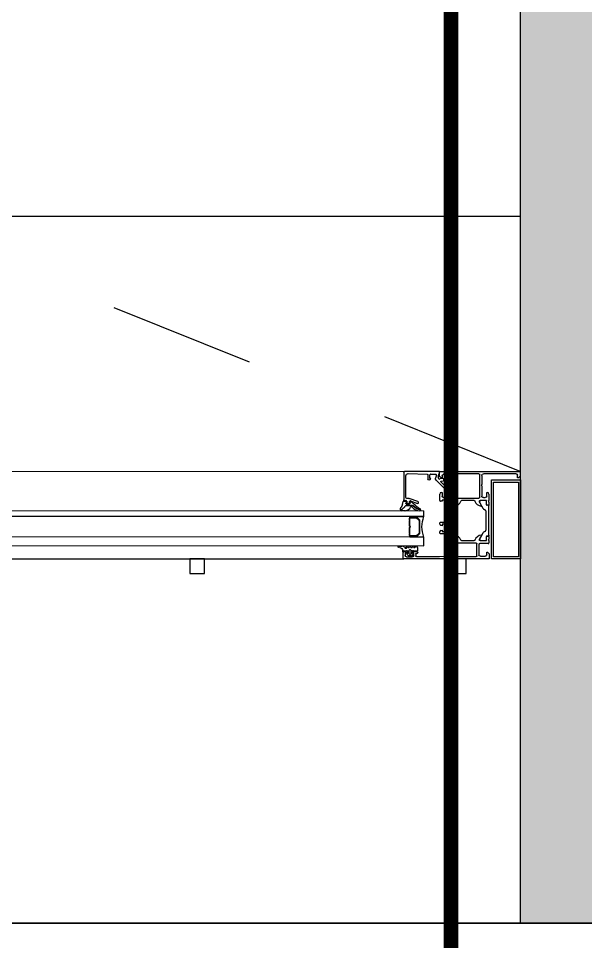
# Model space of a CAD drawing. Header units: metres. Extents: x 493 to 630, y -132 to -15.
# Drawn here: x 564.726 to 565.115, y -92.807 to -92.174 of the extents above; entities that cross this region are included whole.
import ezdxf

# ---------------------------------------------------------------- set-up
doc = ezdxf.new("R2010")
doc.units = ezdxf.units.M
doc.header["$MEASUREMENT"] = 0
doc.header["$PDMODE"] = 3
doc.linetypes.add('HIDDEN2', pattern=[0.1875, 0.125, -0.0625])
for name, color, linetype in [('a_caramida', 2, 'Continuous'), ('a_cote_50', 9, 'Continuous'), ('a_gipscarton', 41, 'Continuous'), ('a_pereti_hasuri', 253, 'Continuous'), ('a_punctat', 40, 'HIDDEN2'), ('a_sticla', 4, 'Continuous'), ('a_tamplarie_ferestre', 6, 'Continuous'), ('a_vederi', 74, 'Continuous'), ('a_vederi subtiri', 124, 'Continuous')]:
    doc.layers.add(name, color=color, linetype=linetype)
doc.styles.get("Standard").update_dxf_attribs({"font": 'ARIALN.TTF'})
doc.dimstyles.new('50 cote', dxfattribs={"dimtxt": 0.09, "dimasz": 0.06, "dimexe": 0, "dimexo": 0, "dimgap": 0.018, "dimtad": 1, "dimdec": 1, "dimlfac": 100, "dimrnd": 0.5, "dimdsep": 46, "dimtxsty": 'Standard', "dimblk": 'OBLIQUE', "dimcen": 0.00045, "dimclrd": 256, "dimclrt": 4, "dimadec": 1, "dimazin": 0, "dimtfac": 1, "dimtdec": 1, "dimtix": 1, "dimtofl": 0, "dimtmove": 0, "dimatfit": 3, "dimldrblk": 'OBLIQUE', "dimfxl": 0, "dimtolj": 1, "dimtzin": 0, "dimarcsym": 0})

# ---------------------------------------------------------------- blocks, each defined once
blk = doc.blocks.new('__4FAFA3F2_FC5C_44BB_A64D_ECB77A95FE74_')
at = {"layer": 'a_vederi subtiri'}
for p, q in [((-125.45, 67), (-125.45, 71)), ((-125.01, 71), (-125.01, 67)), ((-125.01, 66.81), (-125.01, 70.75)), ((-124.7, 66.81), (-124.7, 70.75)), ((-124.36, 71.5), (-123.26, 71.5)), ((-124.36, 71.14), (-119.03, 71.14)), ((-123.26, 71.5), (-123.04, 71.25)), ((-123.04, 71.25), (-122.83, 71.5)), ((-122.83, 71.5), (-118.89, 71.5)), ((-118.01, 71.5), (-114.08, 71.5)), ((-117.87, 71.14), (-112.54, 71.14)), ((-114.08, 71.5), (-113.86, 71.25)), ((-113.86, 71.25), (-113.64, 71.5)), ((-113.64, 71.5), (-112.54, 71.5)), ((-112.2, 70.75), (-112.2, 66.81)), ((-111.89, 67), (-111.89, 71)), ((-111.89, 70.75), (-111.89, 66.81)), ((-111.45, 71), (-111.45, 67)), ((-125.45, 61.5), (-125.45, 67)), ((-125.01, 67), (-125.01, 66.81)), ((-124.82, 66.28), (-123.45, 64.72)), ((-123.45, 64.72), (-124.82, 66.28)), ((-123.23, 64.97), (-124.6, 66.53)), ((-113.91, 64.86), (-122.99, 64.86)), ((-122.99, 64.5), (-113.91, 64.5)), ((-113.91, 64.5), (-122.99, 64.5)), ((-112.3, 66.53), (-113.67, 64.97)), ((-113.45, 64.72), (-112.08, 66.28)), ((-112.08, 66.28), (-113.45, 64.72)), ((-111.89, 66.81), (-111.89, 67)), ((-111.45, 67), (-111.45, 61.5))]:
    blk.add_line(p, q, dxfattribs=at)
at = {"layer": 'a_vederi subtiri', "extrusion": (2e-16, 2e-16, -1)}
for centre, radius, start, end in [((125.23, 71.03), 0.221, 352.37185, 187.62815), ((124.31, 70.79), 0.708, 356.44057, 85.93128), ((124.33, 70.77), 0.368, 356.44057, 85.93128), ((118.45, 71.68), 0.787, 223.03501, 316.96499), ((118.45, 71.76), 0.512, 210.75551, 329.24449), ((112.59, 70.79), 0.708, 94.06872, 183.55943), ((112.57, 70.77), 0.368, 94.06872, 183.55943), ((111.67, 71.03), 0.221, 352.37185, 187.62815), ((125.23, 66.97), 0.221, 172.37185, 7.62815), ((125.23, 66.97), 0.221, 172.37185, 7.62815), ((118.45, 44.3), 18.57, 67.85274, 112.14726), ((124.2, 66.8), 0.808, 319.63799, 0.51725), ((124.2, 66.8), 0.808, 319.63799, 0.51725), ((124.28, 66.81), 0.42, 319.63799, 0.51725), ((122.98, 65.12), 0.618, 270.77303, 319.8915), ((122.98, 65.12), 0.618, 270.77303, 319.8915), ((122.99, 65.18), 0.321, 270.77303, 319.8915), ((113.91, 65.18), 0.321, 220.1085, 269.22697), ((113.92, 65.12), 0.618, 220.1085, 269.22697), ((113.92, 65.12), 0.618, 220.1085, 269.22697), ((112.62, 66.81), 0.42, 179.48275, 220.36201), ((112.7, 66.8), 0.808, 179.48275, 220.36201), ((112.7, 66.8), 0.808, 179.48275, 220.36201), ((111.67, 66.97), 0.221, 172.37185, 7.62815), ((111.67, 66.97), 0.221, 172.37185, 7.62815)]:
    blk.add_arc(centre, radius, start, end, dxfattribs=at)
blk = doc.blocks.new('fvsdv')
at = {"layer": 'a_tamplarie_ferestre', "extrusion": (0, -1.5e-15, -1)}
blk.add_line((616.66148, -334.52871), (616.63741, -334.52871), dxfattribs=at)
at = {"layer": 'a_tamplarie_ferestre', "extrusion": (-2e-16, -2.00063e-16, -1)}
for points in [[(-616.63648, -334.46921), (-616.63648, -334.47321)], [(-616.69378, -334.47151), (-616.69378, -334.47321), (-616.69438, -334.47321), (-616.69548, -334.47211), (-616.69548, -334.46871), (-616.63698, -334.46871)], [(-616.63878, -334.47001), (-616.64278, -334.47001)], [(-616.64558, -334.47031), (-616.66148, -334.47031), (-616.66754, -334.47066)], [(-616.67038, -334.47031), (-616.68658, -334.47031)], [(-616.68948, -334.47051), (-616.69278, -334.47051)], [(-616.63698, -334.47371), (-616.63828, -334.47371)], [(-616.63878, -334.47321), (-616.63878, -334.47271), (-616.63778, -334.47271), (-616.63778, -334.47101)], [(-616.64378, -334.47101), (-616.64378, -334.47271), (-616.64278, -334.47271), (-616.64278, -334.47321)], [(-616.64328, -334.47371), (-616.64608, -334.47371)], [(-616.64508, -334.47201), (-616.64508, -334.47081)], [(-616.64608, -334.47251), (-616.64558, -334.47251)], [(-616.64658, -334.47321), (-616.64658, -334.47301)], [(-616.66848, -334.47166), (-616.66848, -334.47881)], [(-616.66988, -334.47901), (-616.66988, -334.47081)], [(-616.68708, -334.47081), (-616.68708, -334.47901)], [(-616.68848, -334.47871), (-616.68848, -334.47151)], [(-616.66648, -334.47981), (-616.66648, -334.48121)], [(-616.66648, -334.48221), (-616.66648, -334.48409)], [(-616.66668, -334.48149), (-616.66668, -334.48194)], [(-616.66798, -334.47931), (-616.66698, -334.47931)], [(-616.66806, -334.48409), (-616.66806, -334.48133)], [(-616.66809, -334.48172), (-616.66809, -334.48412)], [(-616.66818, -334.48121), (-616.67248, -334.48121)], [(-616.67207, -334.48122), (-616.66859, -334.48122)], [(-616.68658, -334.47951), (-616.67038, -334.47951)], [(-616.67067, -334.48639), (-616.67277, -334.48275)], [(-616.67298, -334.48171), (-616.67298, -334.48241), (-616.6716, -334.48481)], [(-616.67648, -334.48121), (-616.68528, -334.48121)], [(-616.69016, -334.48481), (-616.68878, -334.48241), (-616.68878, -334.48171)], [(-616.69478, -334.47921), (-616.68898, -334.47921)], [(-616.69109, -334.48638), (-616.689, -334.48275)], [(-616.68928, -334.48121), (-616.69358, -334.48121)], [(-616.6897, -334.48122), (-616.69317, -334.48122)], [(-616.69367, -334.48172), (-616.69367, -334.48412)], [(-616.6937, -334.48133), (-616.6937, -334.48409)], [(-616.69508, -334.48194), (-616.69508, -334.48149)], [(-616.69528, -334.48121), (-616.69528, -334.47971)], [(-616.69528, -334.48409), (-616.69528, -334.48221)], [(-616.66168, -334.48641), (-616.66168, -334.48724)], [(-616.66648, -334.48492), (-616.66648, -334.48591), (-616.66218, -334.48591)], [(-616.66242, -334.48821), (-616.66318, -334.48841), (-616.66318, -334.48741), (-616.66548, -334.48741)], [(-616.66648, -334.48841), (-616.66648, -334.49141)], [(-616.66678, -334.48439), (-616.66776, -334.48439)], [(-616.66779, -334.48442), (-616.66698, -334.48442)], [(-616.66868, -334.5016), (-616.66868, -334.48833)], [(-616.66919, -334.48746), (-616.67008, -334.48696)], [(-616.69258, -334.48746), (-616.69169, -334.48696)], [(-616.69308, -334.5016), (-616.69308, -334.48833)], [(-616.69397, -334.48442), (-616.69478, -334.48442)], [(-616.694, -334.48439), (-616.69498, -334.48439)], [(-616.69528, -334.48492), (-616.69528, -334.505)], [(-616.66168, -334.49258), (-616.66168, -334.49341)], [(-616.66218, -334.49391), (-616.66648, -334.49391), (-616.66648, -334.505)], [(-616.66548, -334.49241), (-616.66318, -334.49241), (-616.66318, -334.49141), (-616.66242, -334.49162)], [(-616.66618, -334.50901), (-616.66318, -334.50901), (-616.66318, -334.50821), (-616.66218, -334.50821)], [(-616.66648, -334.50583), (-616.66648, -334.50771)], [(-616.66668, -334.50799), (-616.66668, -334.50844)], [(-616.66776, -334.50553), (-616.66678, -334.50553)], [(-616.66698, -334.5055), (-616.66779, -334.5055)], [(-616.66806, -334.50859), (-616.66806, -334.50583)], [(-616.66809, -334.5058), (-616.66809, -334.5082)], [(-616.67008, -334.50297), (-616.66919, -334.50247)], [(-616.67277, -334.50717), (-616.67067, -334.50354)], [(-616.67159, -334.50511), (-616.67298, -334.50751), (-616.67298, -334.50821)], [(-616.67175, -334.50492), (-616.67171, -334.50491)], [(-616.68878, -334.50821), (-616.68878, -334.50751), (-616.69016, -334.50512)], [(-616.689, -334.50717), (-616.69109, -334.50354)], [(-616.69169, -334.50297), (-616.69258, -334.50246)], [(-616.69367, -334.5058), (-616.69367, -334.5082)], [(-616.6937, -334.50583), (-616.6937, -334.50859)], [(-616.69478, -334.5055), (-616.69397, -334.5055)], [(-616.69498, -334.50553), (-616.694, -334.50553)], [(-616.69508, -334.50844), (-616.69508, -334.50799)], [(-616.69528, -334.50771), (-616.69528, -334.50583)], [(-616.66168, -334.50871), (-616.66168, -334.51321)], [(-616.66268, -334.51421), (-616.66318, -334.51421), (-616.66318, -334.51171)], [(-616.66418, -334.51071), (-616.66548, -334.51071)], [(-616.66648, -334.51171), (-616.66648, -334.51871)], [(-616.66798, -334.52661), (-616.66798, -334.51091)], [(-616.67248, -334.50871), (-616.66818, -334.50871)], [(-616.66848, -334.51041), (-616.68848, -334.51041)], [(-616.66859, -334.5087), (-616.67207, -334.5087)], [(-616.68526, -334.50871), (-616.67652, -334.50871)], [(-616.68898, -334.51091), (-616.68898, -334.52661)], [(-616.69358, -334.50871), (-616.68928, -334.50871)], [(-616.69316, -334.5087), (-616.6897, -334.5087)], [(-616.69048, -334.51871), (-616.69048, -334.51171)], [(-616.69148, -334.51071), (-616.69278, -334.51071)], [(-616.69378, -334.51171), (-616.69378, -334.51421), (-616.69428, -334.51421)], [(-616.69528, -334.51321), (-616.69528, -334.50871)], [(-616.66648, -334.51971), (-616.66648, -334.52571)], [(-616.69048, -334.52601), (-616.69048, -334.51971)], [(-616.66318, -334.52571), (-616.66318, -334.52421), (-616.66258, -334.52421), (-616.66148, -334.52531), (-616.66148, -334.52871), (-616.71664, -334.52872), (-616.71664, -334.52532), (-616.71554, -334.52422), (-616.71494, -334.52422), (-616.71494, -334.52602)], [(-616.66548, -334.52671), (-616.66418, -334.52671)], [(-616.68848, -334.52711), (-616.66848, -334.52711)], [(-616.71394, -334.52702), (-616.69148, -334.52701)]]:
    blk.add_lwpolyline(points, dxfattribs=at)
at = {"layer": 'a_tamplarie_ferestre'}
for points in [[(616.69698, -334.52293), (616.71698, -334.52293), (616.71698, -334.46872), (616.69698, -334.46872)], [(616.69848, -334.52143), (616.71548, -334.52143), (616.71548, -334.47022), (616.69848, -334.47022)]]:
    blk.add_lwpolyline(points, close=True, dxfattribs=at)
at = {"layer": 'a_tamplarie_ferestre', "extrusion": (0, -1.5e-15, -1)}
for points in [[(-616.63891, -334.50821), (-616.63891, -334.50721)], [(-616.63941, -334.50671), (-616.64041, -334.50671)], [(-616.64658, -334.508), (-616.64059, -334.51018)], [(-616.64091, -334.50721), (-616.64091, -334.50797)], [(-616.64158, -334.50844), (-616.64624, -334.50674)], [(-616.64691, -334.50721), (-616.64691, -334.50753)], [(-616.63691, -334.52825), (-616.63691, -334.50921)], [(-616.63741, -334.50871), (-616.63841, -334.50871)], [(-616.6659, -334.51352), (-616.6659, -334.51464)], [(-616.6663, -334.51535), (-616.6663, -334.51864)], [(-616.65503, -334.52322), (-616.6554, -334.52385), (-616.6548, -334.52385), (-616.6548, -334.52625)], [(-616.6553, -334.52675), (-616.65882, -334.52675)], [(-616.65931, -334.52612), (-616.65879, -334.52418)], [(-616.66049, -334.52476), (-616.6612, -334.52738)], [(-616.66439, -334.52376), (-616.66154, -334.52351)], [(-616.6645, -334.52272), (-616.6645, -334.52366)]]:
    blk.add_lwpolyline(points, dxfattribs=at)
for points in [[(-616.64042, -334.51021), (-616.63891, -334.51021, -0.414205), (-616.63841, -334.51071), (-616.63841, -334.52568, -0.426752), (-616.63998, -334.52718), (-616.65302, -334.52677, -0.401735), (-616.6535, -334.52627), (-616.6535, -334.52344)], [(-616.65918, -334.52273), (-616.66481, -334.5171, -0.198912), (-616.6654, -334.51568), (-616.6654, -334.51352)], [(-616.66612, -334.51871), (-616.66578, -334.51832, -0.49304), (-616.66546, -334.51828), (-616.66247, -334.52127, -0.637079), (-616.66278, -334.52212), (-616.66404, -334.52222)]]:
    blk.add_lwpolyline(points, format="xyb", dxfattribs=at)
at = {"layer": 'a_tamplarie_ferestre', "extrusion": (-2e-16, -2.00063e-16, -1)}
for centre, radius, start, end in [((-616.63698, -334.46921), 0.0005, 359.99958, 90.00042), ((-616.63698, -334.47321), 0.0005, 269.99958, 0.00042), ((-616.63828, -334.47321), 0.0005, 179.99418, 270.00232), ((-616.64328, -334.47321), 0.0005, 270.00558, 359.99442), ((-616.64608, -334.47301), 0.0005, 89.99852, 180.00148), ((-616.64608, -334.47321), 0.0005, 179.99842, 270.00158), ((-616.66698, -334.47981), 0.0005, 0, 90), ((-616.66859, -334.48172), 0.0005, 0.00218, 90.00278), ((-616.67124, -334.48004), 0.005, 197.747, 264.37742), ((-616.67193, -334.48221), 0.001, 98.18409, 212.7295), ((-616.69052, -334.48004), 0.005, 275.62258, 342.253), ((-616.69478, -334.47971), 0.0005, 89.99842, 180.00158), ((-616.66218, -334.48641), 0.0005, 0.0034, 89.99747), ((-616.66268, -334.48724), 0.001, 285.0628, 359.95479), ((-616.66678, -334.48409), 0.0003, 270, 0), ((-616.66698, -334.48492), 0.0005, 0.00248, 90.00248), ((-616.66776, -334.48409), 0.0003, 180, 270), ((-616.66937, -334.48564), 0.0015, 210.00248, 242.00823), ((-616.67172, -334.48487), 0.000138, 264.37742, 30), ((-616.69004, -334.48487), 0.000138, 150, 275.62258), ((-616.69208, -334.48833), 0.001, 119.99988, 179.99995), ((-616.69397, -334.48412), 0.0003, 270, 0), ((-616.694, -334.48409), 0.0003, 270, 0), ((-616.69498, -334.48409), 0.0003, 180, 270), ((-616.66268, -334.49258), 0.001, 0.03518, 74.94894), ((-616.66218, -334.49341), 0.0005, 270.00168, 359.99744), ((-616.69208, -334.5016), 0.001, 180.00005, 240.00012), ((-616.66218, -334.50871), 0.0005, 359.99735, 90.00352), ((-616.66698, -334.505), 0.0005, 270.00248, 0.00248), ((-616.66678, -334.50583), 0.0003, 0, 90), ((-616.66776, -334.50583), 0.0003, 90, 180), ((-616.66859, -334.5082), 0.0005, 270.00218, 0.00278), ((-616.66937, -334.50429), 0.0015, 117.99673, 150.00248), ((-616.67172, -334.50505), 0.000139, 335.93973, 86.61317), ((-616.67135, -334.50982), 0.00492, 94.73684, 162.71045), ((-616.67193, -334.50771), 0.001, 147.27546, 261.82087), ((-616.69041, -334.50978), 0.00488, 16.9544, 85.66035), ((-616.69005, -334.50505), 0.000137, 85.66035, 209.99992), ((-616.69397, -334.5058), 0.0003, 0, 90), ((-616.694, -334.50583), 0.0003, 0, 90), ((-616.69498, -334.50583), 0.0003, 90, 180), ((-616.66268, -334.51321), 0.001, 270.00501, 359.99499), ((-616.69428, -334.51321), 0.001, 180.00197, 269.99803)]:
    blk.add_arc(centre, radius, start, end, dxfattribs=at)
at = {"layer": 'a_tamplarie_ferestre'}
for centre, radius, start, end in [((616.63878, -334.47101), 0.001, 90.00248, 179.99753), ((616.64278, -334.47101), 0.001, 359.99729, 90.00096), ((616.64558, -334.47081), 0.0005, 89.99958, 180.00043), ((616.67038, -334.47081), 0.0005, 90, 180), ((616.68658, -334.47081), 0.0005, 0, 90), ((616.68948, -334.47151), 0.001, 90.00114, 179.99887), ((616.69278, -334.47151), 0.001, 359.99822, 90.00178), ((616.64558, -334.47201), 0.0005, 180.00031, 269.99969), ((616.66748, -334.47166), 0.001, 359.99933, 86.73072), ((616.6664, -334.48148), 0.000279, 358.83541, 73.58012), ((616.6664, -334.48195), 0.000279, 286.42459, 1.16287), ((616.66798, -334.47881), 0.0005, 270, 0), ((616.66818, -334.48133), 0.00012, 90, 180), ((616.67038, -334.47901), 0.0005, 180, 270), ((616.67248, -334.48171), 0.0005, 0, 90), ((616.67648, -334.48171), 0.0005, 90, 162.253), ((616.68528, -334.48171), 0.0005, 17.747, 90), ((616.68658, -334.47901), 0.0005, 270, 0), ((616.68898, -334.47871), 0.0005, 179.99958, 270.00042), ((616.68928, -334.48171), 0.0005, 90, 180), ((616.68984, -334.48221), 0.001, 98.18161, 212.72702), ((616.69317, -334.48172), 0.0005, 359.9997, 90.0003), ((616.69358, -334.48133), 0.00012, 0, 90), ((616.69536, -334.48148), 0.000279, 106.41988, 181.16459), ((616.69536, -334.48195), 0.000279, 178.83713, 253.57541), ((616.66548, -334.48841), 0.001, 359.99852, 90.00191), ((616.66779, -334.48412), 0.0003, 269.99752, 359.99752), ((616.66968, -334.48833), 0.001, 119.30387, 179.99752), ((616.69239, -334.48563), 0.0015, 210, 242.00575), ((616.69478, -334.48492), 0.0005, 359.99969, 90.00031), ((616.66548, -334.49141), 0.001, 270.0063, 359.99326), ((616.66968, -334.5016), 0.001, 179.99752, 240.69117), ((616.63941, -334.50721), 0.0005, 90.0007, 179.99952), ((616.64041, -334.50721), 0.0005, 0.00089, 89.99911), ((616.64641, -334.50721), 0.0005, 0, 110.01142), ((616.64641, -334.50753), 0.0005, 290.01025, 0), ((616.6664, -334.50798), 0.000279, 358.83713, 73.57541), ((616.6664, -334.50845), 0.000279, 286.41988, 1.16459), ((616.66779, -334.5058), 0.0003, 359.99752, 89.99752), ((616.67248, -334.50821), 0.0005, 269.99852, 0.0006), ((616.67652, -334.50821), 0.0005, 197.28955, 270), ((616.68526, -334.50821), 0.0005, 270, 343.0456), ((616.68928, -334.50821), 0.0005, 179.9994, 270.00148), ((616.68984, -334.50771), 0.001, 147.27298, 261.81839), ((616.69239, -334.50429), 0.0015, 117.99425, 150), ((616.69317, -334.5082), 0.000505, 269.43243, 359.43303), ((616.69478, -334.505), 0.0005, 269.99969, 0.00031), ((616.69536, -334.50798), 0.000279, 106.42459, 181.16287), ((616.69536, -334.50845), 0.000279, 178.83541, 253.58012), ((616.63741, -334.50921), 0.0005, 90.00115, 179.99906), ((616.64042, -334.50971), 0.0005, 270, 290.01025), ((616.66418, -334.51171), 0.001, 90.00501, 179.99499), ((616.66565, -334.5135), 0.00025, 356.4446, 183.5554), ((616.66548, -334.51171), 0.001, 0.00337, 89.99663), ((616.66618, -334.50871), 0.0003, 270.02914, 359.97436), ((616.66848, -334.51091), 0.0005, 90.00031, 179.99969), ((616.66818, -334.50859), 0.00012, 180, 270.0001), ((616.68848, -334.51091), 0.0005, 0.00031, 89.99969), ((616.69148, -334.51171), 0.001, 89.99822, 180.00178), ((616.69278, -334.51171), 0.001, 0.00108, 89.99881), ((616.69358, -334.50859), 0.00012, 269.9999, 0), ((616.6662, -334.51864), 0.0001, 222.14405, 0), ((616.66598, -334.51534), 0.000319, 358.96375, 59.24615), ((616.66596, -334.51921), 0.000725, 316.38842, 43.61158), ((616.69101, -334.51921), 0.000725, 136.39586, 223.60414), ((616.6543, -334.52356), 0.000809, 25.0969, 171.18062), ((616.66024, -334.52379), 0.0015, 134.99921, 194.9998), ((616.66418, -334.52571), 0.001, 180.00538, 269.99505), ((616.664, -334.52272), 0.0005, 0.00017, 85.00023), ((616.6644, -334.52366), 0.0001, 264.94662, 0), ((616.66548, -334.52571), 0.001, 270.00314, 359.9973), ((616.66848, -334.52661), 0.0005, 180.00031, 269.99969), ((616.68848, -334.52661), 0.0005, 270.00031, 359.99969), ((616.69148, -334.52601), 0.001, 180.00035, 269.99965), ((616.71394, -334.52602), 0.001, 270.00332, 359.99679), ((616.63741, -334.52821), 0.0005, 180.00022, 269.99969)]:
    blk.add_arc(centre, radius, start, end, dxfattribs=at)
at = {"layer": 'a_tamplarie_ferestre', "extrusion": (0, -1.5e-15, -1)}
for centre, radius, start, end in [((-616.63841, -334.50821), 0.0005, 179.99978, 270.00022), ((-616.64141, -334.50797), 0.0005, 250.0616, 359.95715), ((-616.6664, -334.51464), 0.0005, 300.75385, 0.00001), ((-616.6553, -334.52625), 0.0005, 269.99988, 0.00032), ((-616.65882, -334.52625), 0.0005, 165.0007, 269.99714), ((-616.66146, -334.5245), 0.001, 344.99983, 95.00009), ((-616.66168, -334.52725), 0.0005, 293.2396, 344.99551)]:
    blk.add_arc(centre, radius, start, end, dxfattribs=at)
at = {"layer": 'a_vederi subtiri'}
blk.add_line((616.65079, -334.49771), (616.65079, -334.50171), dxfattribs=at)
at = {"layer": 'a_vederi subtiri', "extrusion": (-2e-16, -3.00063e-16, -1)}
for points in [[(-616.63428, -334.47653), (-616.6332, -334.47666)], [(-616.63633, -334.47351), (-616.63626, -334.47448)], [(-616.63863, -334.47401), (-616.63673, -334.47401), (-616.63673, -334.47311)], [(-616.63736, -334.47674), (-616.63796, -334.47608)], [(-616.63883, -334.47641), (-616.63883, -334.4771)], [(-616.64006, -334.47086), (-616.63902, -334.4719)], [(-616.63961, -334.47724), (-616.63986, -334.47658)], [(-616.63963, -334.4727), (-616.63963, -334.47401)], [(-616.64205, -334.47071), (-616.64041, -334.47071)], [(-616.64043, -334.47431), (-616.64043, -334.47241)], [(-616.64061, -334.47658), (-616.64086, -334.47724)], [(-616.64093, -334.47191), (-616.64153, -334.47191)], [(-616.64153, -334.47481), (-616.64093, -334.47481)], [(-616.64161, -334.47724), (-616.64186, -334.47658)], [(-616.64203, -334.47241), (-616.64203, -334.47431)], [(-616.64345, -334.4719), (-616.64241, -334.47086)], [(-616.64261, -334.47658), (-616.64286, -334.47724)], [(-616.64283, -334.47401), (-616.64283, -334.4727)], [(-616.64361, -334.47724), (-616.64386, -334.47658)], [(-616.64593, -334.47401), (-616.64383, -334.47401)], [(-616.64461, -334.47658), (-616.64486, -334.47725)], [(-616.64557, -334.47733), (-616.64623, -334.47631), (-616.64623, -334.47431)], [(-616.63319, -334.47751), (-616.63559, -334.47751)]]:
    blk.add_lwpolyline(points, dxfattribs=at)
at = {"layer": 'a_vederi subtiri'}
for points in [[(616.63553, -334.50176), (616.63555, -334.50225)], [(616.63555, -334.50226), (616.63553, -334.50177)], [(616.63764, -334.50176), (616.63558, -334.50176)], [(616.63606, -334.5061), (616.6365, -334.50803)], [(616.63686, -334.50826), (616.63825, -334.50799)], [(616.63849, -334.50765), (616.63838, -334.50675)], [(616.64267, -334.50531), (616.63864, -334.50531)], [(616.63864, -334.50531), (616.64267, -334.50531)], [(616.63867, -334.50641), (616.64087, -334.50641)], [(616.64115, -334.50661), (616.64152, -334.50762)], [(616.6418, -334.50781), (616.64205, -334.50781)], [(616.64327, -334.50511), (616.64536, -334.50355)], [(616.64536, -334.50356), (616.64327, -334.50511)]]:
    blk.add_lwpolyline(points, dxfattribs=at)
at = {"layer": 'a_vederi subtiri', "extrusion": (-2e-16, -3.00063e-16, -1)}
for centre, radius, start, end in [((-616.6332, -334.47708), 0.000426, 270.20371, 90.87281), ((-616.63559, -334.47511), 0.0024, 222.67354, 270), ((-616.63673, -334.47351), 0.000399, 359.9047, 90.0953), ((-616.63923, -334.47211), 0.0003, 260.26035, 44.8904), ((-616.64041, -334.47121), 0.0005, 45.00011, 90), ((-616.64205, -334.47121), 0.0005, 90, 134.99989), ((-616.64324, -334.47211), 0.0003, 135.11132, 279.73797), ((-616.64594, -334.47431), 0.000299, 89.76963, 180.23037), ((-616.63923, -334.4771), 0.0004, 200.9654, 0), ((-616.64123, -334.4771), 0.0004, 200.9654, 339.0346), ((-616.64323, -334.4771), 0.0004, 200.9654, 339.0346), ((-616.64524, -334.47711), 0.0004, 213.17476, 339.0346)]:
    blk.add_arc(centre, radius, start, end, dxfattribs=at)
at = {"layer": 'a_vederi subtiri'}
for centre, radius, start, end in [((616.63401, -334.4743), 0.00225, 276.72175, 355.40115), ((616.63833, -334.47641), 0.0005, 0.05782, 137.96206), ((616.63913, -334.47401), 0.0005, 180.05663, 359.94337), ((616.63933, -334.4727), 0.0003, 0, 99.73965), ((616.64023, -334.47673), 0.0004, 20.9654, 159.0346), ((616.64093, -334.47241), 0.0005, 90.02048, 179.97952), ((616.64093, -334.47431), 0.0005, 180.01634, 269.98366), ((616.64153, -334.47241), 0.0005, 0.01964, 89.98036), ((616.64153, -334.47431), 0.0005, 269.99969, 0.00031), ((616.64223, -334.47673), 0.0004, 20.9654, 159.0346), ((616.64313, -334.4727), 0.0003, 80.26203, 180), ((616.64333, -334.47401), 0.0005, 180.05659, 359.94341), ((616.64423, -334.47673), 0.0004, 20.9654, 159.0346), ((616.63111, -334.50723), 0.00508, 12.85188, 43.55871), ((616.63655, -334.50221), 0.001, 182.725, 242.2797), ((616.63422, -334.50663), 0.004, 29.32869, 62.2797), ((616.63864, -334.50431), 0.001, 201.39645, 270), ((616.63867, -334.50671), 0.0003, 90, 187.20768), ((616.64087, -334.50671), 0.0003, 19.99984, 90), ((616.64204, -334.5041), 0.000476, 197.91606, 321.43148), ((616.64267, -334.50431), 0.001, 270, 307.01547), ((616.65548, -334.51773), 0.01634, 116.73936, 136.44887), ((616.64897, -334.50847), 0.0061, 93.39751, 126.30317)]:
    blk.add_arc(centre, radius, start, end, dxfattribs=at)
at = {"layer": 'a_vederi subtiri', "extrusion": (3.62955e-27, -6.27398e-20, -1)}
for centre, radius, start, end in [((-616.63562, -334.50292), 0.00116, 315.56928, 85.46842), ((-616.63562, -334.50291), 0.00116, 85.46842, 88.24774), ((-616.63764, -334.50476), 0.003, 89.98311, 102.01382), ((-616.63781, -334.50593), 0.00413, 96.35686, 155.88354), ((-616.64787, -334.50875), 0.00699, 38.56852, 90.33264), ((-616.64792, -334.50246), 0.000698, 89.60247, 173.54748), ((-616.63655, -334.50221), 0.001, 297.7203, 357.275), ((-616.63422, -334.50664), 0.004, 117.7203, 150.67131), ((-616.63679, -334.50796), 0.0003, 257.64351, 347.23477), ((-616.63864, -334.50431), 0.001, 270, 338.60355), ((-616.63819, -334.50769), 0.0003, 171.88201, 259.00591), ((-616.6418, -334.50751), 0.0003, 270, 340.01256), ((-616.64205, -334.50751), 0.0003, 230.99177, 270), ((-616.6328, -334.49609), 0.015, 223.77188, 230.99177), ((-616.64267, -334.50431), 0.001, 232.98453, 270), ((-616.64897, -334.50848), 0.0061, 53.69683, 86.60249), ((-616.64792, -334.50246), 0.000698, 173.54748, 253.05884)]:
    blk.add_arc(centre, radius, start, end, dxfattribs=at)
at = {"xscale": -0.001000000000008328, "yscale": 0.001000000000008328, "zscale": 0.001000000000008328, "rotation": 90}
blk.add_blockref('__4FAFA3F2_FC5C_44BB_A64D_ECB77A95FE74_', (616.71229, -334.60916), dxfattribs=at)
blk = doc.blocks.new('tampalrie subsol')
at = {"layer": 'a_punctat', "ltscale": 0.5}
blk.add_line((565.06997, -92.48458), (564.36016, -92.19823), dxfattribs=at)
at = {"layer": 'a_sticla'}
blk.add_lwpolyline([(565.00412, -92.5156), (564.34907, -92.51546), (564.34907, -92.51146), (565.00412, -92.5116)], dxfattribs=at)
blk.add_lwpolyline([(565.00412, -92.5296), (564.34907, -92.52946), (564.34908, -92.53546), (565.00412, -92.5356)], close=True, dxfattribs=at)
at = {"layer": 'a_vederi subtiri'}
blk.add_line((564.36295, -92.54446), (564.99032, -92.5446), dxfattribs=at)
blk.add_lwpolyline([(564.36245, -92.48442), (564.99072, -92.4846)], dxfattribs=at)
at = {"layer": 'a_gipscarton', "xscale": -0.999999999999999, "rotation": 180.0033459392064}
blk.add_blockref('fvsdv', (-51.62713, -427.04932), dxfattribs=at)
blk = doc.blocks.new('_Oblique')
at = {"color": 0, "linetype": 'ByBlock', "lineweight": -2}
blk.add_line((-0.5, -0.5), (0.5, 0.5), dxfattribs=at)
blk = doc.blocks.new('*D1101')
at = {"layer": 'a_cote_50', "lineweight": -2, "ltscale": 0.3}
blk.add_line((6.50364, -67.29165), (8.00363, -67.28882), dxfattribs=at)
at = {"layer": 'Defpoints', "color": 0, "ltscale": 0.3}
for p in [(6.50323, -67.07436), (8.00323, -67.07436), (8.00363, -67.28882)]:
    blk.add_point(p, dxfattribs=at)
at = {"layer": 'a_cote_50', "lineweight": -2, "ltscale": 0.3, "xscale": 0.06, "yscale": 0.06, "zscale": 0.06}
for p, rotation in [((6.50364, -67.29165), 180.1079428696821), ((8.00363, -67.28882), 0.1079428696821681)]:
    blk.add_blockref('_Oblique', p, dxfattribs=dict(at, rotation=rotation))
at = {"layer": 'a_cote_50', "color": 4, "ltscale": 0.3, "insert": (7.25351, -67.22628), "char_height": 0.09, "attachment_point": 5, "rotation": 0.10794}
blk.add_mtext('\\A1;150', dxfattribs=at)
blk = doc.blocks.new('*D1102')
at = {"layer": 'a_cote_50', "lineweight": -2, "ltscale": 0.3}
blk.add_line((8.00363, -67.28882), (9.41863, -67.28615), dxfattribs=at)
at = {"layer": 'Defpoints', "color": 0, "ltscale": 0.3}
for p in [(8.00323, -67.07436), (9.41823, -67.07436), (9.41863, -67.28615)]:
    blk.add_point(p, dxfattribs=at)
at = {"layer": 'a_cote_50', "lineweight": -2, "ltscale": 0.3, "xscale": 0.06, "yscale": 0.06, "zscale": 0.06}
for p, rotation in [((9.41863, -67.28615), 0.1079428696821681), ((8.00363, -67.28882), 180.1079428696821)]:
    blk.add_blockref('_Oblique', p, dxfattribs=dict(at, rotation=rotation))
at = {"layer": 'a_cote_50', "color": 4, "ltscale": 0.3, "insert": (8.71101, -67.22354), "char_height": 0.09, "attachment_point": 5, "rotation": 0.10794}
blk.add_mtext('\\A1;141.5', dxfattribs=at)
blk = doc.blocks.new('COTE EXY')
at = {"layer": 'a_cote_50', "ltscale": 0.3}
for base, p1, p2, picture, middle in [((8.00363, -67.28882), (6.50323, -67.07436), (8.00323, -67.07436), '*D1101', (7.25351, -67.22628)), ((9.41863, -67.28615), (8.00323, -67.07436), (9.41823, -67.07436), '*D1102', (8.71101, -67.22354))]:
    dim = blk.add_linear_dim(base=base, p1=p1, p2=p2, angle=180.10794, dimstyle='50 cote', override={"dimtmove": 1}, dxfattribs=at)
    dim.commit()
    dim.dimension.update_dxf_attribs({"geometry": picture, "text_midpoint": middle})

msp = doc.modelspace()

# ---------------------------------------------------------------- hatches: boundary and pattern name
at = {"layer": 'a_pereti_hasuri', "ltscale": 0.3}
h = msp.add_hatch(dxfattribs=at)
h.set_pattern_fill('ANSI33', color=256, scale=0.25, style=0)
h.set_pattern_definition([(45, (-4876.954644, 8292.469365), (-0.04419417382, 0.04419417382), []), (45, (-4876.91045, 8292.469365), (-0.04419417382, 0.04419417382), [0.03125, -0.015625])])
h.paths.add_polyline_path([(556.09032, -92.79458), (556.09032, -92.29958), (556.09032, -92.00958), (557.61032, -92.00958), (557.61032, -92.31958), (557.61032, -92.79458)])
h.paths.add_polyline_path([(559.09032, -92.79458), (559.09032, -92.00958), (560.61032, -92.00958), (560.61032, -92.29958), (560.61032, -92.79458)])
h.paths.add_polyline_path([(563.57032, -92.79458), (562.09032, -92.79458), (562.09032, -92.00958), (563.57032, -92.00958), (563.57032, -92.30958)])
h.paths.add_polyline_path([(566.48532, -92.79458), (565.07032, -92.79458), (565.07032, -92.00958), (565.30532, -92.00958), (565.30532, -91.74958), (565.54032, -91.74958), (565.54032, -91.99458), (566.48532, -91.99458)])

# ---------------------------------------------------------------- linework, layer by layer
at = {"layer": 'a_caramida', "ltscale": 0.3}
msp.add_lwpolyline([(566.48532, -92.79458), (565.07032, -92.79458), (565.07032, -92.00958), (565.30532, -92.00958), (565.30532, -91.74958), (565.54032, -91.74958), (565.54032, -91.99458), (566.48532, -91.99458)], close=True, dxfattribs=at)
at = {"layer": 'a_cote_50', "ltscale": 0.3}
msp.add_lwpolyline([(570.62532, -47.63113), (570.62532, -59.25113), (570.79532, -59.25113), (570.79532, -59.88113), (570.62532, -59.88113), (570.62532, -60.07113), (570.29532, -60.07113), (570.29532, -62.28113), (570.62532, -62.28113), (570.62532, -62.47113), (570.79532, -62.47113), (570.79532, -63.11113), (570.62532, -63.11113), (570.62532, -74.74113), (570.86551, -74.74113), (570.86638, -81.69114), (570.94532, -81.69113), (570.94532, -89.12113), (568.74532, -89.12113), (568.74532, -92.79458), (506.12025, -92.79458)], dxfattribs=at)
at = {"layer": 'a_cote_50', "color": 242, "ltscale": 0.3}
msp.add_lwpolyline([(568.74532, -92.79458), (568.74532, -83.06458), (553.78532, -83.06458), (553.78497, -79.38958), (504.21498, -79.38958), (506.12025, -92.79458)], close=True, dxfattribs=at)
at = {"layer": 'a_cote_50', "ltscale": 0.3}
for points in [[(564.85364, -92.54458), (564.84364, -92.54458), (564.84364, -92.55458), (564.85364, -92.55458)], [(565.03302, -92.54458), (565.02302, -92.54458), (565.02302, -92.55458), (565.03302, -92.55458)]]:
    msp.add_lwpolyline(points, close=True, dxfattribs=at)
at = {"layer": 'a_punctat', "color": 30, "ltscale": 0.9, "const_width": 0.01}
msp.add_lwpolyline([(565.02256, -93.64137), (565.02256, -26.40396)], dxfattribs=at)
at = {"layer": 'a_vederi', "ltscale": 0.3}
for points in [[(563.57032, -92.30958), (565.07032, -92.30958)], [(565.07032, -92.79458), (563.57032, -92.79458)]]:
    msp.add_lwpolyline(points, dxfattribs=at)

# ---------------------------------------------------------------- block references
at = {"layer": 'a_cote_50'}
msp.add_blockref('COTE EXY', (557.06709, -25.72022), dxfattribs=at)
at = {"layer": 'a_tamplarie_ferestre'}
msp.add_blockref('tampalrie subsol', (0, 0), dxfattribs=at)

doc.saveas('drawing.dxf')
